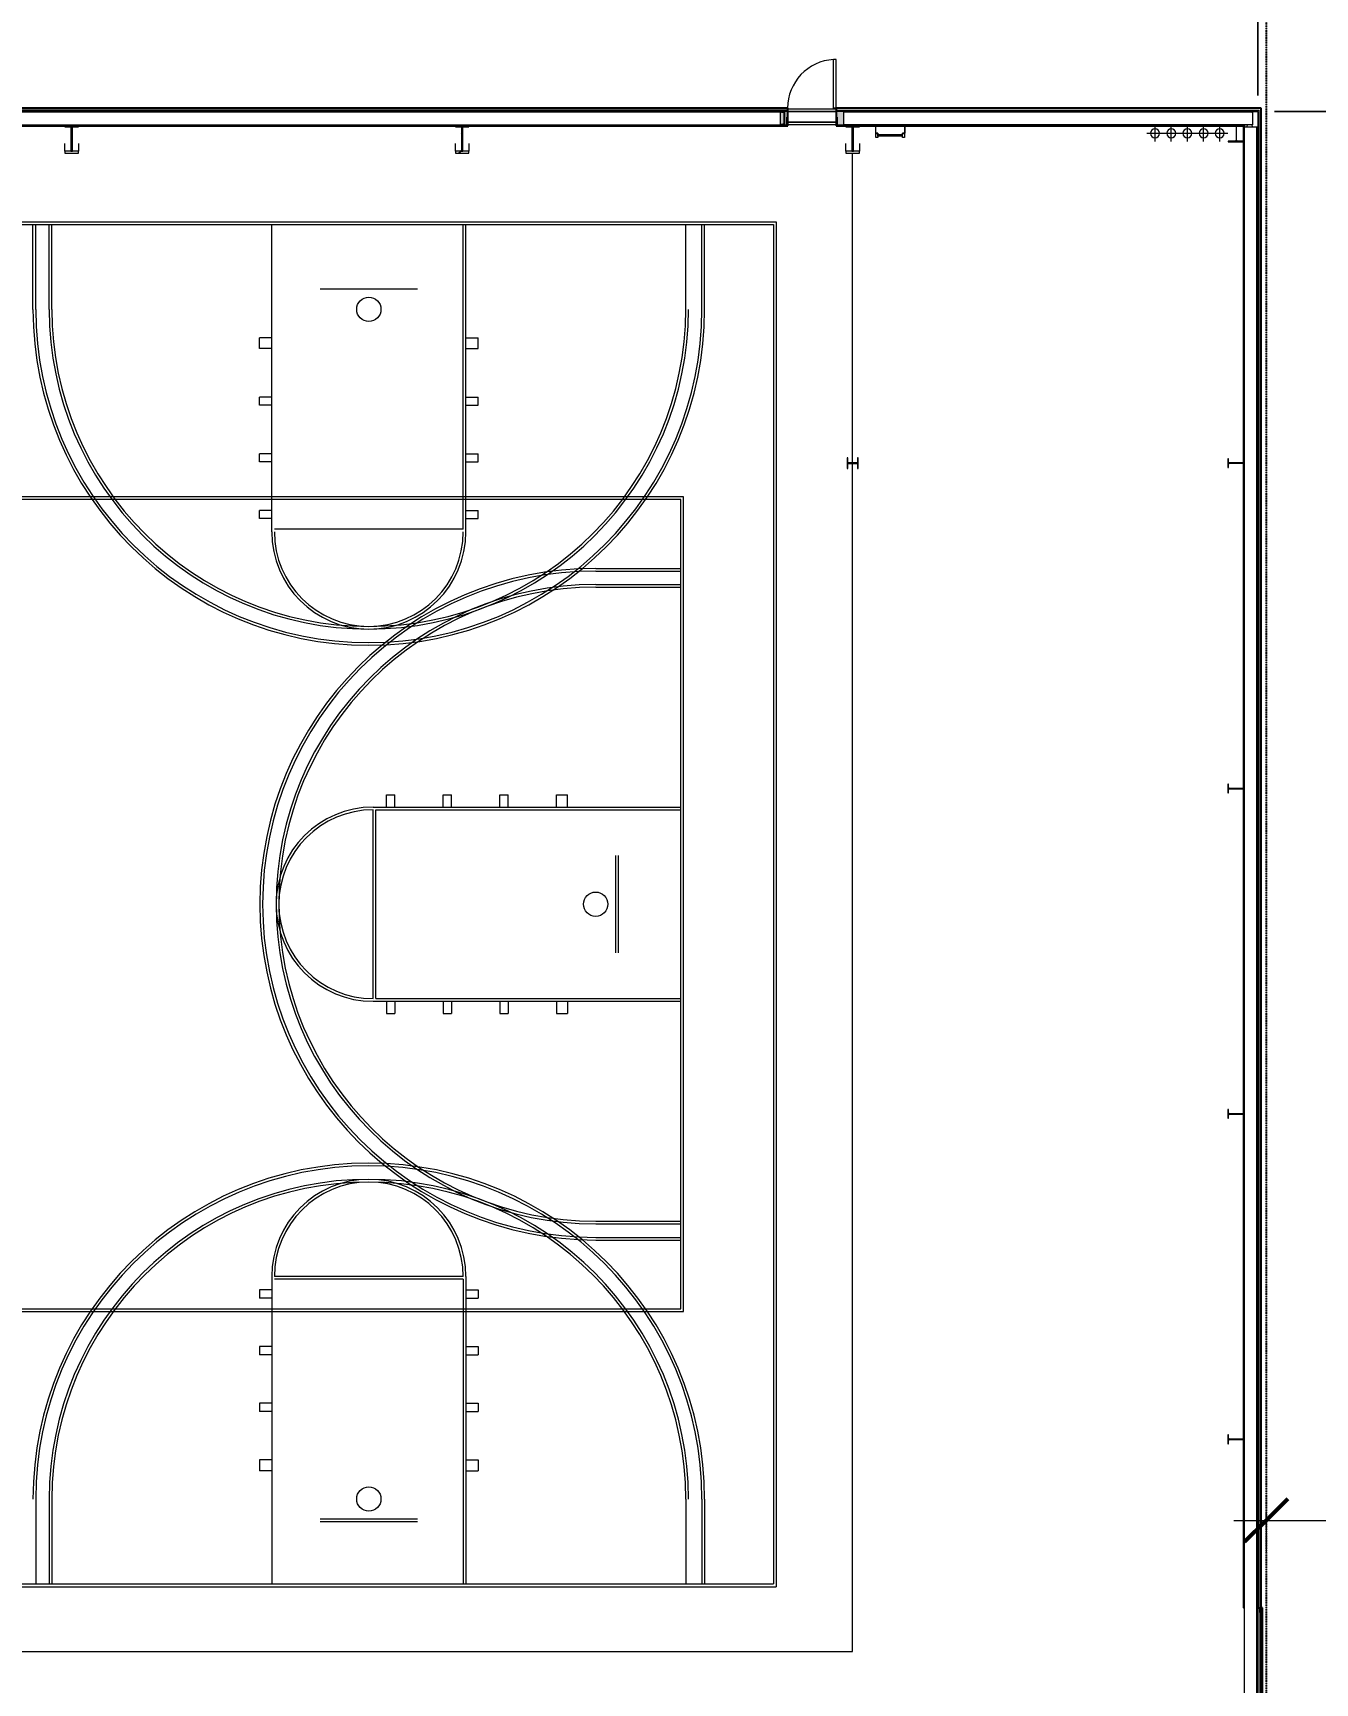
# Model space of a CAD drawing. Header units: inches. Extents: x 20008 to 27263, y -26025 to -19005.
# Drawn here: x 25373 to 26324, y -22289 to -21066 of the extents above; entities that cross this region are included whole.
import ezdxf

# ---------------------------------------------------------------- set-up
doc = ezdxf.new("R2010")
doc.units = ezdxf.units.IN
doc.header["$MEASUREMENT"] = 0
doc.linetypes.add('Hidden', pattern=[0.28125, 0.1875, -0.09375])
for name, color, linetype, lineweight in [('A-ANNO-DIMS', 211, 'Continuous', 9), ('A-ANNO-DIMS-256', 211, 'Continuous', 9), ('A-DOOR', 31, 'Continuous', 9), ('A-FLOR', 192, 'Continuous', 9), ('A-FLOR-OTLN', 90, 'Continuous', 9), ('A-GLAZ-CWMG', 51, 'Continuous', 9), ('A-PROP-SBCK', 71, 'Hidden', 25), ('A-WALL', 113, 'Continuous', 9), ('A-WALL-PATT', 111, 'Continuous', 25), ('E-POWR-CNTR', 130, 'Continuous', 9), ('E-POWR-RISE', 130, 'Continuous', 9), ('L-SITE-WALL', 31, 'Continuous', 9), ('Q-SPCQ', 91, 'Continuous', 9), ('S-BEAM', 12, 'Continuous', 9), ('S-COLS', 52, 'Continuous', 9)]:
    doc.layers.add(name, color=color, linetype=linetype, lineweight=lineweight)
doc.styles.add('Arial_2', font='arial.ttf', dxfattribs={"height": 23.60479})
doc.dimstyles.new('Linear_-_3_32__Arial_1', dxfattribs={"dimscale": 12, "dimtxt": 24, "dimasz": 2.666667, "dimexe": 2, "dimexo": 1.333333, "dimgap": 1.333333, "dimtad": 1, "dimdec": 4, "dimrnd": 0.0625, "dimzin": 1, "dimdsep": 46, "dimlunit": 4, "dimtxsty": 'Arial_2', "dimblk1": 'OBLIQUE', "dimblk2": 'OBLIQUE', "dimsah": 1, "dimcen": 0.09, "dimdle": 2, "dimazin": 0, "dimtfac": 1, "dimtdec": 4, "dimtix": 1, "dimtmove": 0, "dimatfit": 3, "dimfxl": 1, "dimtvp": 1, "dimtfill": 1, "dimfrac": 2, "dimtolj": 1, "dimtzin": 0, "dimarcsym": 2})
pattern_1 = [(0, (0, 0), (0, 32), []), (90, (0, 0), (-32, 2e-15), [])]
pattern_2 = [(161.57, (1.28, 1.28), (-10.24040374, -0.00056827), [0, -72.858, 8.09, 0]), (18.43, (-1.28, 1.28), (-10.24040374, 0.00056827), [0, -72.858, 8.09, 0]), (108.43, (1.28, 1.28), (5.1184649, -25.6019259), [24.282, -56.666]), (71.57, (-1.28, 1.28), (5.1184649, 25.6019259), [24.282, -56.666])]
pattern_3 = [(45, (0, 0), (-25.342707, 25.342707), []), (45, (0, 38.4), (-25.342707, 25.342707), [])]
pattern_4 = [(225, (25691.39, -22360.053), (25.342707, -25.342707), []), (225, (25691.39, -22398.453), (25.342707, -25.342707), [])]
pattern_5 = [(225, (25401.89, -22360.053), (25.342707, -25.342707), []), (225, (25401.89, -22398.453), (25.342707, -25.342707), [])]

# ---------------------------------------------------------------- blocks, each defined once
blk = doc.blocks.new('Struct_Xcel_Sports Complex_rvt-1-Site Plan - Phase 1')
at = {"layer": 'A-FLOR', "color": 7}
blk.add_line((25932.8, -21132.3), (25968.8, -21132.3), dxfattribs=at)
at = {"layer": 'L-SITE-WALL', "color": 7}
for p, q in [((25932.8, -21124.3), (25968.8, -21124.3)), ((25968.8, -21132.3), (25932.8, -21132.3))]:
    blk.add_line(p, q, dxfattribs=at)
blk = doc.blocks.new('Girt_Z - 10_D-1354023-Site Plan - Phase 1')
at = {"layer": 'S-BEAM'}
for p, q in [((25927.1, -21124.3), (23040.2, -21124.3)), ((25927.1, -21124.9), (23040.2, -21124.9)), ((25927.1, -21124.9), (23040.2, -21124.9)), ((25927.1, -21124.3), (25927.1, -21124.9)), ((25927.1, -21124.9), (25927.1, -21124.9)), ((25927.1, -21124.9), (25927.1, -21134.1)), ((23040.2, -21134.3), (25927.1, -21134.3)), ((25927.1, -21134.1), (25927.1, -21134.3))]:
    blk.add_line(p, q, dxfattribs=at)
blk = doc.blocks.new('Rectangular Mullion - Profile_Polycarbonate_right-1528483-Site Plan - Phase 1')
at = {"layer": 'A-GLAZ-CWMG', "lineweight": 13}
for p, q in [((0, 1.141125), (-3.622, 1.141125)), ((-3.622, 1.141125), (-3.622, 0.787125)), ((-3.622, 0.787125), (-3.372, 0.787125)), ((-3.5595, 0.849625), (-3.5595, 1.078625)), ((-3.5595, 1.078625), (-0.0625, 1.078625)), ((-3.372, 0.849625), (-3.5595, 0.849625)), ((-3.372, 0.787125), (-3.372, 0.849625)), ((-0.0625, 1.078625), (-0.0625, -0.922375)), ((0, -0.984875), (0, 1.141125)), ((-2.7715, -0.859875), (-2.834, -0.859875)), ((-2.834, -0.859875), (-2.834, -0.984875)), ((-2.834, -0.984875), (0, -0.984875)), ((-2.7715, -0.922375), (-2.7715, -0.859875)), ((-0.0625, -0.922375), (-2.7715, -0.922375))]:
    blk.add_line(p, q, dxfattribs=at)
blk = doc.blocks.new('columns and girder2 - one-1334686-Site Plan - Phase 1')
at = {"layer": 'S-BEAM'}
h = blk.add_hatch(dxfattribs=at)
h.set_pattern_fill('FP_16', color=256, style=0, pattern_type=2)
h.set_pattern_definition(pattern_4)
h.paths.add_polyline_path([(5, -1.2), (-5, -1.2), (-5, -2), (5, -2)], flags=0)
h.paths.add_polyline_path([(5, -17), (-5, -17), (-5, -18.5), (5, -18.5)], flags=0)
h.paths.add_polyline_path([(5, -1204.9), (-5, -1204.9), (-5, -1206.4), (5, -1206.4)], flags=0)
h.paths.add_polyline_path([(5, -1224.3), (-5, -1224.3), (-5, -1225), (5, -1225)], flags=0)
h = blk.add_hatch(dxfattribs=at)
h.set_pattern_fill('FP_16', color=256, style=0, pattern_type=2)
h.set_pattern_definition(pattern_4)
h.paths.add_polyline_path([(0.6, -2), (-0.6, -2), (-0.6, -17), (0.6, -17), (0.6, -14.3)], flags=0)
h.paths.add_polyline_path([(-0.6, -1206.4), (-0.6, -1224.3), (0.6, -1224.3), (0.6, -1206.4)], flags=0)
at = {"layer": 'S-BEAM', "lineweight": 15}
for p, q in [((5, -1204.9), (-5, -1204.9)), ((-5, -1204.9), (-5, -1206.4)), ((-5, -1206.4), (5, -1206.4)), ((0.6, -1206.4), (-0.6, -1206.4)), ((-0.6, -1206.4), (-0.6, -1224.3)), ((0.6, -1224.3), (0.6, -1206.4)), ((5, -1206.4), (5, -1204.9)), ((5, -1224.3), (-5, -1224.3)), ((-5, -1224.3), (-5, -1225)), ((-0.6, -1224.3), (0.6, -1224.3)), ((5, -1225), (5, -1224.3))]:
    blk.add_line(p, q, dxfattribs=at)
at = {"layer": 'S-BEAM'}
for p, q in [((-5, -1211.9), (-5, -1206.4)), ((5, -1206.4), (5, -1211.9))]:
    blk.add_line(p, q, dxfattribs=at)
blk = doc.blocks.new('columns and girder2 - one-V24-Site Plan - Phase 1')
at = {"layer": 'S-BEAM'}
h = blk.add_hatch(dxfattribs=at)
h.set_pattern_fill('FP_17', color=256, style=0, pattern_type=2)
h.set_pattern_definition(pattern_5)
h.paths.add_polyline_path([(5, -1.2), (-5, -1.2), (-5, -2), (5, -2)], flags=0)
h.paths.add_polyline_path([(-5, -17), (-5, -18.5), (5, -18.5), (5, -17)], flags=0)
h.paths.add_polyline_path([(-5, -1204.9), (-5, -1206.4), (5, -1206.4), (5, -1204.9)], flags=0)
h.paths.add_polyline_path([(5, -1224.3), (-5, -1224.3), (-5, -1225), (5, -1225)], flags=0)
h = blk.add_hatch(dxfattribs=at)
h.set_pattern_fill('FP_17', color=256, style=0, pattern_type=2)
h.set_pattern_definition(pattern_5)
h.paths.add_polyline_path([(0.6, -2), (-0.6, -2), (-0.6, -17), (0.6, -17), (0.6, -14.3)], flags=0)
h.paths.add_polyline_path([(-0.6, -1206.4), (-0.6, -1224.3), (0.6, -1224.3), (0.6, -1206.4)], flags=0)
at = {"layer": 'S-BEAM', "lineweight": 15}
for p, q in [((5, -1204.9), (-5, -1204.9)), ((-5, -1204.9), (-5, -1206.4)), ((-5, -1206.4), (5, -1206.4)), ((0.6, -1206.4), (-0.6, -1206.4)), ((-0.6, -1206.4), (-0.6, -1224.3)), ((0.6, -1224.3), (0.6, -1206.4)), ((5, -1206.4), (5, -1204.9)), ((5, -1224.3), (-5, -1224.3)), ((-5, -1224.3), (-5, -1225)), ((-0.6, -1224.3), (0.6, -1224.3)), ((5, -1225), (5, -1224.3))]:
    blk.add_line(p, q, dxfattribs=at)
at = {"layer": 'S-BEAM'}
for p, q in [((-5, -1211.9), (-5, -1206.4)), ((5, -1206.4), (5, -1211.9))]:
    blk.add_line(p, q, dxfattribs=at)
blk = doc.blocks.new('columns and girder2 - one-V33-Site Plan - Phase 1')
at = {"layer": 'S-BEAM'}
h = blk.add_hatch(dxfattribs=at)
h.set_pattern_fill('FP_26', color=256, style=0, pattern_type=2)
h.set_pattern_definition([(225, (25980.89, -22360.053), (25.342707, -25.342707), []), (225, (25980.89, -22398.453), (25.342707, -25.342707), [])])
h.paths.add_polyline_path([(5, -0.5), (-5, -0.5), (-5, -2), (5, -2)], flags=0)
h.paths.add_polyline_path([(5, -17), (-5, -17), (-5, -18.5), (5, -18.5)], flags=0)
h.paths.add_polyline_path([(-5, -1204.9), (-5, -1206.4), (5, -1206.4), (5, -1204.9)], flags=0)
h.paths.add_polyline_path([(-0.1, -1224.3), (-5, -1224.3), (-5, -1225), (5, -1225), (5, -1224.3), (0.6, -1224.3)], flags=0)
at = {"layer": 'S-BEAM', "lineweight": 15}
for p, q in [((5, -1204.9), (-5, -1204.9)), ((-5, -1204.9), (-5, -1206.4)), ((-5, -1206.4), (5, -1206.4)), ((0.6, -1206.4), (-0.6, -1206.4)), ((-0.6, -1206.4), (-0.6, -1224.3)), ((0.6, -1224.3), (0.6, -1206.4)), ((5, -1206.4), (5, -1204.9)), ((5, -1224.3), (-5, -1224.3)), ((-5, -1224.3), (-5, -1225)), ((-0.6, -1224.3), (0.6, -1224.3)), ((5, -1225), (5, -1224.3))]:
    blk.add_line(p, q, dxfattribs=at)
at = {"layer": 'S-BEAM'}
for p, q in [((-5, -1212), (-5, -1206.4)), ((5, -1206.4), (5, -1211.9))]:
    blk.add_line(p, q, dxfattribs=at)
blk = doc.blocks.new('Single-Flush - 36_ x 96_-1048073-Site Plan - Phase 1')
at = {"layer": 'A-DOOR', "lineweight": 13}
for p, q in [((16, 6.6), (16, 42.6)), ((18, 42.6), (16, 42.6)), ((18, 6.6), (18, 42.6)), ((18, 6.6), (16, 6.6))]:
    blk.add_line(p, q, dxfattribs=at)
at = {"layer": 'A-DOOR'}
blk.add_arc((18, 6.6), 36.1, 93.1789, 180, dxfattribs=at)
blk = doc.blocks.new('Girt_Z - 10_D-1501717-Site Plan - Phase 1')
at = {"layer": 'S-BEAM'}
for p, q in [((25974.4, -21124.9), (25974.4, -21124.3)), ((25974.4, -21124.3), (26277.3, -21124.3)), ((25974.4, -21134.3), (25974.4, -21124.9)), ((25974.4, -21124.9), (25974.4, -21124.9)), ((26277.3, -21124.9), (25974.4, -21124.9)), ((26277.3, -21124.9), (25974.4, -21124.9)), ((26277.3, -21124.3), (26277.3, -21124.9)), ((26277.3, -21124.9), (26277.3, -21124.9)), ((26277.3, -21124.9), (26277.3, -21134.3)), ((26277.3, -21134.3), (25974.4, -21134.3))]:
    blk.add_line(p, q, dxfattribs=at)
blk = doc.blocks.new('Girt_Z - 10_D-1236892-Site Plan - Phase 1')
at = {"layer": 'S-BEAM'}
for p, q in [((26271.4, -21135.6), (26280.7, -21135.6)), ((26271.4, -22359.6), (26271.4, -21135.6)), ((26280.7, -21135.6), (26280.8, -21135.6)), ((26280.7, -22359.6), (26280.7, -21135.6)), ((26280.8, -21135.6), (26281.4, -21135.6)), ((26280.8, -22359.6), (26280.8, -21135.6)), ((26281.4, -21135.6), (26281.4, -22359.6))]:
    blk.add_line(p, q, dxfattribs=at)
blk = doc.blocks.new('lad500 - Standard-1589027-Site Plan - Phase 1')
at = {"layer": 'Q-SPCQ'}
for p, q in [((26019.6, -21135.1), (25997.8, -21135.1)), ((25997.8, -21135.1), (25997.8, -21140.6)), ((25998, -21140.4), (25998, -21135.2)), ((25998, -21135.2), (26019.5, -21135.2)), ((26019.5, -21135.2), (26019.5, -21140.4)), ((26019.6, -21140.6), (26019.6, -21135.1)), ((25997.8, -21140.6), (25999.5, -21140.6)), ((25999.5, -21140.4), (25998, -21140.4)), ((25998.1, -21140.4), (25999.6, -21140.4)), ((25998.1, -21143.7), (25998.1, -21140.4)), ((25999.6, -21143.7), (25998.1, -21143.7)), ((25999.5, -21140.6), (25999.5, -21140.4)), ((25999.6, -21140.4), (25999.6, -21141.4)), ((25999.6, -21142.7), (25999.6, -21141.4)), ((25999.6, -21141.4), (26017.8, -21141.4)), ((26017.8, -21142.7), (25999.6, -21142.7)), ((25999.6, -21142.7), (25999.6, -21143.7)), ((26017.8, -21141.4), (26017.8, -21140.4)), ((26017.8, -21140.4), (26019.3, -21140.4)), ((26017.8, -21142.7), (26017.8, -21141.4)), ((26017.8, -21143.7), (26017.8, -21142.7)), ((26019.3, -21143.7), (26017.8, -21143.7)), ((26019.5, -21140.4), (26017.9, -21140.4)), ((26017.9, -21140.4), (26017.9, -21140.6)), ((26017.9, -21140.6), (26019.6, -21140.6)), ((26019.3, -21140.4), (26019.3, -21143.7))]:
    blk.add_line(p, q, dxfattribs=at)
blk = doc.blocks.new('DIMBLOCK53-Site Plan - Phase 1')
at = {"layer": 'A-ANNO-DIMS-256', "lineweight": 50, "transparency": 16777216}
for p, q in [((26287.5, -22168.9), (26303.5, -22152.9)), ((27007.5, -22168.9), (27023.5, -22152.9)), ((26287.5, -22168.9), (26271.5, -22184.9)), ((27007.5, -22168.9), (26991.5, -22184.9))]:
    blk.add_line(p, q, dxfattribs=at)
at = {"layer": 'A-ANNO-DIMS-256', "transparency": 16777216}
for p, q in [((26287.5, -22162.3), (26287.5, -22192.9)), ((26287.5, -22168.9), (26287.5, -22162.3)), ((27007.5, -22162.3), (27007.5, -22192.9)), ((27007.5, -22168.9), (27007.5, -22162.3)), ((26263.5, -22168.9), (27031.5, -22168.9))]:
    blk.add_line(p, q, dxfattribs=at)
at = {"layer": 'A-ANNO-DIMS-256', "color": 0, "transparency": 16777216, "attachment_point": 1, "line_spacing_factor": 0.938532, "style": 'Arial_2', "bg_fill": 3, "box_fill_scale": 1.25, "bg_fill_color": 0, "bg_fill_transparency": 0}
for s, insert, char_height, width in [('60\' - 0"', (26596.6, -22122.3), 23.6, 122.289), ('(UNLIMITED AREA SETBACK)', (26418.4, -22191.2), 23.605, 549.858)]:
    blk.add_mtext(s, dxfattribs=dict(at, insert=insert, char_height=char_height, width=width))
blk = doc.blocks.new('_Oblique')
at = {"color": 0, "linetype": 'ByBlock', "lineweight": -2}
blk.add_line((-0.5, -0.5), (0.5, 0.5), dxfattribs=at)
blk = doc.blocks.new('DIMBLOCK81-Site Plan - Phase 1')
at = {"layer": 'A-ANNO-DIMS-256', "transparency": 16777216}
for p, q in [((22781.4, -20883.6), (22781.4, -20384.3)), ((26281.4, -21112.4), (26281.4, -20384.3)), ((22781.4, -20408.3), (26281.4, -20408.3)), ((22781.4, -20408.3), (22781.4, -20883.6)), ((26281.4, -20408.3), (26281.4, -21112.4))]:
    blk.add_line(p, q, dxfattribs=at)
at = {"layer": 'A-ANNO-DIMS-256', "lineweight": 50, "transparency": 16777216}
for p, q in [((22781.4, -20408.3), (22797.4, -20392.3)), ((26281.4, -20408.3), (26297.4, -20392.3)), ((22781.4, -20408.3), (22765.4, -20424.3)), ((26281.4, -20408.3), (26265.4, -20424.3))]:
    blk.add_line(p, q, dxfattribs=at)
at = {"layer": 'A-ANNO-DIMS-256', "color": 0, "transparency": 16777216, "insert": (24471.4, -20361.7), "char_height": 23.6, "width": 144, "attachment_point": 1, "line_spacing_factor": 0.938532, "style": 'Arial_2', "bg_fill": 3, "box_fill_scale": 1.25, "bg_fill_color": 0, "bg_fill_transparency": 0}
blk.add_mtext('291\' - 8"', dxfattribs=at)
blk = doc.blocks.new('DIMBLOCK82-Site Plan - Phase 1')
at = {"layer": 'A-ANNO-DIMS-256', "transparency": 16777216}
for p, q in [((26281.4, -21112.4), (26281.4, -20384.3)), ((27007.5, -20401.7), (27007.5, -20432.3)), ((27007.5, -20408.3), (27007.5, -20401.7)), ((26281.4, -20408.3), (27031.5, -20408.3)), ((26281.4, -20408.3), (26281.4, -21112.4))]:
    blk.add_line(p, q, dxfattribs=at)
at = {"layer": 'A-ANNO-DIMS-256', "lineweight": 50, "transparency": 16777216}
for p, q in [((26281.4, -20408.3), (26297.4, -20392.3)), ((27007.5, -20408.3), (27023.5, -20392.3)), ((26281.4, -20408.3), (26265.4, -20424.3)), ((27007.5, -20408.3), (26991.5, -20424.3))]:
    blk.add_line(p, q, dxfattribs=at)
at = {"layer": 'A-ANNO-DIMS-256', "color": 0, "transparency": 16777216, "insert": (26566.2, -20361.7), "char_height": 23.605, "width": 187.865, "attachment_point": 1, "line_spacing_factor": 0.938532, "style": 'Arial_2', "bg_fill": 3, "box_fill_scale": 1.25, "bg_fill_color": 0, "bg_fill_transparency": 0}
blk.add_mtext('60\' - 6 1/8"', dxfattribs=at)
blk = doc.blocks.new('DIMBLOCK86-Site Plan - Phase 1')
at = {"layer": 'A-ANNO-DIMS-256', "lineweight": 50, "transparency": 16777216}
for p, q in [((27239, -21124.3), (27223, -21108.3)), ((27239, -21124.3), (27255, -21140.3)), ((27239, -22798.8), (27223, -22782.8)), ((27239, -22798.8), (27255, -22814.8))]:
    blk.add_line(p, q, dxfattribs=at)
at = {"layer": 'A-ANNO-DIMS-256', "transparency": 16777216}
for p, q in [((26293.6, -21124.3), (27263, -21124.3)), ((27239, -21124.3), (26293.6, -21124.3)), ((27239, -22822.8), (27239, -21124.3)), ((26300.9, -22798.8), (27263, -22798.8)), ((27239, -22798.8), (26300.9, -22798.8))]:
    blk.add_line(p, q, dxfattribs=at)
at = {"layer": 'A-ANNO-DIMS-256', "color": 0, "transparency": 16777216, "insert": (27192.3, -22048.9), "char_height": 23.605, "width": 209.575, "attachment_point": 1, "rotation": 90, "line_spacing_factor": 0.938532, "style": 'Arial_2', "bg_fill": 3, "box_fill_scale": 1.25, "bg_fill_color": 0, "bg_fill_transparency": 0}
blk.add_mtext('139\' - 6 1/2"', dxfattribs=at)
blk = doc.blocks.new('DIMBLOCK87-Site Plan - Phase 1')
at = {"layer": 'A-ANNO-DIMS-256', "transparency": 16777216}
for p, q in [((27239, -21124.3), (27239, -19174.2)), ((27023.5, -19198.2), (27263, -19198.2)), ((27239, -19198.2), (27023.5, -19198.2)), ((26293.6, -21124.3), (27263, -21124.3)), ((27239, -21124.3), (26293.6, -21124.3))]:
    blk.add_line(p, q, dxfattribs=at)
at = {"layer": 'A-ANNO-DIMS-256', "lineweight": 50, "transparency": 16777216}
for p, q in [((27239, -19198.2), (27223, -19182.2)), ((27239, -19198.2), (27255, -19214.2)), ((27239, -21124.3), (27223, -21108.3)), ((27239, -21124.3), (27255, -21140.3))]:
    blk.add_line(p, q, dxfattribs=at)
at = {"layer": 'A-ANNO-DIMS-256', "color": 0, "transparency": 16777216, "insert": (27192.3, -20248.6), "char_height": 23.605, "width": 209.575, "attachment_point": 1, "rotation": 90, "line_spacing_factor": 0.938532, "style": 'Arial_2', "bg_fill": 3, "box_fill_scale": 1.25, "bg_fill_color": 0, "bg_fill_transparency": 0}
blk.add_mtext('160\' - 6 1/8"', dxfattribs=at)

msp = doc.modelspace()

# ---------------------------------------------------------------- hatches: boundary and pattern name
at = {"layer": 'A-WALL-PATT', "lineweight": 9}
h = msp.add_hatch(dxfattribs=at)
h.set_pattern_fill('FP_10', color=256, style=0, pattern_type=2)
h.set_pattern_definition(pattern_2)
h.paths.add_polyline_path([(25969.515225, -21134.30281), (25974.405225, -21134.193437), (25974.405225, -21124.302812), (25968.765225, -21124.30281), (25968.765225, -21128.42781), (25969.515225, -21128.42781), (25969.515225, -21134.193437)], flags=0)
h.paths.add_polyline_path([(22781.390225, -21134.30281), (22791.390225, -21134.193435), (22791.390225, -21124.30281), (22781.390225, -21124.30281), (22781.390225, -21131.46281)], flags=0)
h.paths.add_polyline_path([(22928.765225, -21134.30281), (22928.765225, -21128.42781), (22929.515225, -21128.42781), (22929.515225, -21124.30281), (22919.765225, -21124.30281), (22919.765225, -21128.42781), (22920.515225, -21128.42781), (22920.515225, -21134.30281)], flags=0)
h.paths.add_polyline_path([(25932.015225, -21134.30281), (25932.015225, -21128.42781), (25932.765225, -21128.42781), (25932.765225, -21124.30281), (25927.125225, -21124.412185), (25927.125225, -21134.30281)], flags=0)
h.paths.add_polyline_path([(23038.265225, -21134.30281), (23040.155225, -21134.193435), (23040.155225, -21124.30281), (23037.515225, -21124.30281), (23037.515225, -21128.42781), (23038.265225, -21128.42781), (23038.265225, -21134.27769)], flags=0)
h.paths.add_polyline_path([(22847.015225, -21134.30281), (22847.015225, -21128.42781), (22847.765225, -21128.42781), (22847.765225, -21124.30281), (22842.125225, -21124.412185), (22842.125225, -21134.30281)], flags=0)
h = msp.add_hatch(dxfattribs=at)
h.set_pattern_fill('FP_12', color=256, style=0, pattern_type=2)
h.set_pattern_definition(pattern_1)
h.paths.add_polyline_path([(22782.390225, -21124.30281), (22847.765225, -21124.30281), (22847.765225, -21123.30281), (22782.390225, -21123.30281)], flags=0)
h.paths.add_polyline_path([(25980.265225, -21124.30281), (25981.015225, -21124.30281), (25981.015225, -21123.30281), (25968.765225, -21123.30281), (25968.765225, -21124.30281), (25974.405225, -21124.30281)], flags=0)
h.paths.add_polyline_path([(23037.515225, -21124.30281), (25932.765225, -21124.30281), (25932.765225, -21123.30281), (23037.515225, -21123.30281)], flags=0)
h.paths.add_polyline_path([(22919.765225, -21124.30281), (22929.515225, -21124.30281), (22929.515225, -21123.30281), (22919.765225, -21123.30281)], flags=0)
h = msp.add_hatch(dxfattribs=at)
h.set_pattern_fill('FP_12', color=256, style=0, pattern_type=2)
h.set_pattern_definition(pattern_1)
h.paths.add_polyline_path([(26282.390225, -21124.30281), (26282.390225, -21123.30281), (25981.015225, -21123.30281), (25981.015225, -21124.30281), (26281.390225, -21124.30281)], flags=0)
h = msp.add_hatch(dxfattribs=at)
h.set_pattern_fill('FP_10', color=256, style=0, pattern_type=2)
h.set_pattern_definition(pattern_2)
h.paths.add_polyline_path([(26281.390225, -21134.30281), (26281.390225, -21124.30281), (26277.265225, -21124.412187), (26277.265225, -21134.30281), (26279.947749, -21134.30281)], flags=0)
h = msp.add_hatch(dxfattribs=at)
h.set_pattern_fill('FP_12', color=256, style=0, pattern_type=2)
h.set_pattern_definition(pattern_1)
h.paths.add_polyline_path([(26281.390225, -22233.67781), (26282.390225, -22233.67781), (26282.390225, -21124.30281), (26281.390225, -21124.30281), (26281.390225, -22232.92781)], flags=0)
h = msp.add_hatch(dxfattribs=at)
h.set_pattern_fill('FP_10', color=256, style=0, pattern_type=2)
h.set_pattern_definition(pattern_2)
h.paths.add_polyline_path([(26281.28085, -21135.55281), (26281.390225, -21135.55281), (26281.390225, -21134.30281), (26271.390251, -21134.302812), (26271.4996, -21135.55281), (26281.269448, -21135.55281)], flags=0)
at = {"layer": 'A-WALL-PATT', "lineweight": 9, "transparency": 33554649}
msp.add_hatch(color=256, dxfattribs=at).paths.add_polyline_path([(26284.677625, -22372.17881), (26284.677625, -22233.74031), (26283.102825, -22233.74031), (26283.102825, -22372.17881)], flags=0)
at = {"layer": 'S-COLS'}
h = msp.add_hatch(dxfattribs=at)
h.set_pattern_fill('FP_8', color=256, style=0, pattern_type=2)
h.set_pattern_definition(pattern_3)
h.paths.add_polyline_path([(26259.390225, -21146.80281), (26271.390225, -21146.80281), (26271.390225, -21146.369217), (26266.226163, -21146.369217), (26265.737265, -21146.166708), (26265.534757, -21145.67781), (26265.534757, -21135.42781), (26265.737265, -21134.938912), (26266.226163, -21134.736404), (26271.390225, -21134.736404), (26271.390203, -21134.302812), (26259.390225, -21134.302812), (26259.390225, -21134.736404), (26264.554288, -21134.736404), (26265.043186, -21134.938912), (26265.245694, -21135.42781), (26265.245694, -21145.67781), (26265.043186, -21146.166708), (26264.554288, -21146.369217), (26259.390225, -21146.369217)], flags=0)
h = msp.add_hatch(dxfattribs=at)
h.set_pattern_fill('FP_8', color=256, style=0, pattern_type=2)
h.set_pattern_definition(pattern_3)
h.paths.add_polyline_path([(26259.570225, -21388.29781), (26259.570225, -21385.85031), (26259.770125, -21385.36771), (26260.252725, -21385.16781), (26270.327725, -21385.16781), (26270.810326, -21385.36771), (26271.010225, -21385.85031), (26271.010225, -21388.29781), (26271.390225, -21388.29781), (26271.390225, -21381.80781), (26271.010225, -21381.80781), (26271.010225, -21384.25531), (26270.810326, -21384.737911), (26270.327725, -21384.93781), (26260.252725, -21384.93781), (26259.770125, -21384.737911), (26259.570225, -21384.25531), (26259.570225, -21381.80781), (26259.190225, -21381.80781), (26259.190225, -21388.29781)], flags=0)
h = msp.add_hatch(dxfattribs=at)
h.set_pattern_fill('FP_8', color=256, style=0, pattern_type=2)
h.set_pattern_definition(pattern_3)
h.paths.add_polyline_path([(26259.570225, -21629.54781), (26259.570225, -21627.10031), (26259.770125, -21626.61771), (26260.252725, -21626.41781), (26270.327725, -21626.41781), (26270.810326, -21626.61771), (26271.010225, -21627.10031), (26271.010225, -21629.54781), (26271.390225, -21629.54781), (26271.390225, -21623.05781), (26271.010225, -21623.05781), (26271.010225, -21625.50531), (26270.810326, -21625.987911), (26270.327725, -21626.18781), (26260.252725, -21626.18781), (26259.770125, -21625.987911), (26259.570225, -21625.50531), (26259.570225, -21623.05781), (26259.190225, -21623.05781), (26259.190225, -21629.54781)], flags=0)
h = msp.add_hatch(dxfattribs=at)
h.set_pattern_fill('FP_8', color=256, style=0, pattern_type=2)
h.set_pattern_definition(pattern_3)
h.paths.add_polyline_path([(26259.570225, -22112.04781), (26259.570225, -22109.60031), (26259.770125, -22109.11771), (26260.252725, -22108.91781), (26270.327725, -22108.91781), (26270.810326, -22109.11771), (26271.010225, -22109.60031), (26271.010225, -22112.04781), (26271.390225, -22112.04781), (26271.390225, -22105.55781), (26271.010225, -22105.55781), (26271.010225, -22108.00531), (26270.810326, -22108.487911), (26270.327725, -22108.68781), (26260.252725, -22108.68781), (26259.770125, -22108.487911), (26259.570225, -22108.00531), (26259.570225, -22105.55781), (26259.190225, -22105.55781), (26259.190225, -22112.04781)], flags=0)

# ---------------------------------------------------------------- linework, layer by layer
at = {"layer": 'A-FLOR'}
for p, q in [((25968.765225, -21134.30281), (25932.765225, -21134.30281)), ((25980.890225, -21384.91031), (25980.890225, -21155.161686)), ((25980.890225, -22266.05281), (25980.890225, -21385.19531)), ((24603.390225, -22266.05281), (25980.890225, -22266.05281))]:
    msp.add_line(p, q, dxfattribs=at)
at = {"layer": 'A-FLOR-OTLN'}
for p, q in [((24654.611661, -21206.05281), (25924.16879, -21206.05281)), ((24656.611661, -21208.05281), (25922.16879, -21208.05281)), ((25373.16879, -21271.05281), (25373.16879, -21208.05281)), ((25375.16879, -21271.05281), (25375.16879, -21208.05281)), ((25385.16879, -21271.05281), (25385.16879, -21208.05281)), ((25387.16879, -21271.05281), (25387.16879, -21208.05281)), ((25550.16879, -21436.05281), (25550.16879, -21208.05281)), ((25692.16879, -21434.05281), (25692.16879, -21208.05281)), ((25694.16879, -21436.05281), (25694.16879, -21208.05281)), ((25857.16879, -21271.05281), (25857.16879, -21208.05281)), ((25869.16879, -21271.05281), (25869.16879, -21208.05281)), ((25871.16879, -21271.05281), (25871.16879, -21208.05281)), ((25922.16879, -21208.05281), (25922.16879, -22216.05281)), ((25924.16879, -21206.05281), (25924.16879, -22218.05281)), ((25658.16879, -21256.05281), (25586.16879, -21256.05281)), ((25550.16879, -21292.05281), (25541.16879, -21292.05281)), ((25541.16879, -21300.05281), (25541.16879, -21292.05281)), ((25694.16879, -21292.05281), (25703.16879, -21292.05281)), ((25703.16879, -21300.05281), (25703.16879, -21292.05281)), ((25550.16879, -21300.05281), (25541.16879, -21300.05281)), ((25694.16879, -21300.05281), (25703.16879, -21300.05281)), ((25550.16879, -21336.05281), (25541.16879, -21336.05281)), ((25541.16879, -21342.05281), (25541.16879, -21336.05281)), ((25550.16879, -21342.05281), (25541.16879, -21342.05281)), ((25694.16879, -21336.05281), (25703.16879, -21336.05281)), ((25694.16879, -21342.05281), (25703.16879, -21342.05281)), ((25703.16879, -21342.05281), (25703.16879, -21336.05281)), ((25550.16879, -21378.05281), (25541.16879, -21378.05281)), ((25541.16879, -21384.05281), (25541.16879, -21378.05281)), ((25694.16879, -21378.05281), (25703.16879, -21378.05281)), ((25703.16879, -21384.05281), (25703.16879, -21378.05281)), ((25550.16879, -21384.05281), (25541.16879, -21384.05281)), ((25694.16879, -21384.05281), (25703.16879, -21384.05281)), ((25855.390225, -21410.05281), (24723.390225, -21410.05281)), ((25853.390225, -21412.05281), (24725.390225, -21412.05281)), ((25550.16879, -21420.05281), (25541.16879, -21420.05281)), ((25541.16879, -21426.05281), (25541.16879, -21420.05281)), ((25694.16879, -21420.05281), (25703.16879, -21420.05281)), ((25703.16879, -21426.05281), (25703.16879, -21420.05281)), ((25853.390225, -22012.05281), (25853.390225, -21412.05281)), ((25855.390225, -22014.05281), (25855.390225, -21410.05281)), ((25550.16879, -21426.05281), (25541.16879, -21426.05281)), ((25694.16879, -21426.05281), (25703.16879, -21426.05281)), ((25692.16879, -21434.05281), (25552.16879, -21434.05281)), ((25790.390225, -21463.05281), (25853.390225, -21463.05281)), ((25790.390225, -21465.05281), (25853.390225, -21465.05281)), ((25790.390225, -21475.05281), (25853.390225, -21475.05281)), ((25790.390225, -21477.05281), (25853.390225, -21477.05281)), ((25625.390225, -21640.05281), (25853.390225, -21640.05281)), ((25635.390225, -21631.05281), (25641.390225, -21631.05281)), ((25635.390225, -21640.05281), (25635.390225, -21631.05281)), ((25641.390225, -21640.05281), (25641.390225, -21631.05281)), ((25677.390225, -21631.05281), (25683.390225, -21631.05281)), ((25677.390225, -21640.05281), (25677.390225, -21631.05281)), ((25683.390225, -21640.05281), (25683.390225, -21631.05281)), ((25719.390225, -21631.05281), (25725.390225, -21631.05281)), ((25719.390225, -21640.05281), (25719.390225, -21631.05281)), ((25725.390225, -21640.05281), (25725.390225, -21631.05281)), ((25761.390225, -21631.05281), (25769.390225, -21631.05281)), ((25761.390225, -21640.05281), (25761.390225, -21631.05281)), ((25769.390225, -21640.05281), (25769.390225, -21631.05281)), ((25625.390225, -21782.05281), (25625.390225, -21642.05281)), ((25627.390225, -21782.05281), (25627.390225, -21642.05281)), ((25627.390225, -21642.05281), (25853.390225, -21642.05281)), ((25805.390225, -21748.05281), (25805.390225, -21676.05281)), ((25807.390225, -21748.05281), (25807.390225, -21676.05281)), ((25625.390225, -21784.05281), (25853.390225, -21784.05281)), ((25627.390225, -21782.05281), (25853.390225, -21782.05281)), ((25635.390225, -21784.05281), (25635.390225, -21793.05281)), ((25641.390225, -21784.05281), (25641.390225, -21793.05281)), ((25677.390225, -21784.05281), (25677.390225, -21793.05281)), ((25683.390225, -21784.05281), (25683.390225, -21793.05281)), ((25719.390225, -21784.05281), (25719.390225, -21793.05281)), ((25725.390225, -21784.05281), (25725.390225, -21793.05281)), ((25761.390225, -21784.05281), (25761.390225, -21793.05281)), ((25769.390225, -21784.05281), (25769.390225, -21793.05281)), ((25635.390225, -21793.05281), (25641.390225, -21793.05281)), ((25677.390225, -21793.05281), (25683.390225, -21793.05281)), ((25719.390225, -21793.05281), (25725.390225, -21793.05281)), ((25761.390225, -21793.05281), (25769.390225, -21793.05281)), ((25790.390225, -21947.05281), (25853.390225, -21947.05281)), ((25790.390225, -21949.05281), (25853.390225, -21949.05281)), ((25790.390225, -21959.05281), (25853.390225, -21959.05281)), ((25790.390225, -21961.05281), (25853.390225, -21961.05281)), ((25550.16879, -21988.05281), (25550.16879, -22216.05281)), ((25692.16879, -21988.05281), (25552.16879, -21988.05281)), ((25692.16879, -21990.05281), (25552.16879, -21990.05281)), ((25692.16879, -21990.05281), (25692.16879, -22216.05281)), ((25694.16879, -21988.05281), (25694.16879, -22216.05281)), ((25541.16879, -21998.05281), (25541.16879, -22004.05281)), ((25550.16879, -21998.05281), (25541.16879, -21998.05281)), ((25550.16879, -22004.05281), (25541.16879, -22004.05281)), ((25694.16879, -21998.05281), (25703.16879, -21998.05281)), ((25694.16879, -22004.05281), (25703.16879, -22004.05281)), ((25703.16879, -21998.05281), (25703.16879, -22004.05281)), ((24723.390225, -22014.05281), (25855.390225, -22014.05281)), ((24725.390225, -22012.05281), (25853.390225, -22012.05281)), ((25541.16879, -22040.05281), (25541.16879, -22046.05281)), ((25550.16879, -22040.05281), (25541.16879, -22040.05281)), ((25694.16879, -22040.05281), (25703.16879, -22040.05281)), ((25703.16879, -22040.05281), (25703.16879, -22046.05281)), ((25550.16879, -22046.05281), (25541.16879, -22046.05281)), ((25694.16879, -22046.05281), (25703.16879, -22046.05281)), ((25541.16879, -22082.05281), (25541.16879, -22088.05281)), ((25550.16879, -22082.05281), (25541.16879, -22082.05281)), ((25550.16879, -22088.05281), (25541.16879, -22088.05281)), ((25694.16879, -22082.05281), (25703.16879, -22082.05281)), ((25694.16879, -22088.05281), (25703.16879, -22088.05281)), ((25703.16879, -22082.05281), (25703.16879, -22088.05281)), ((25541.16879, -22124.05281), (25541.16879, -22132.05281)), ((25550.16879, -22124.05281), (25541.16879, -22124.05281)), ((25694.16879, -22124.05281), (25703.16879, -22124.05281)), ((25703.16879, -22124.05281), (25703.16879, -22132.05281)), ((25550.16879, -22132.05281), (25541.16879, -22132.05281)), ((25694.16879, -22132.05281), (25703.16879, -22132.05281)), ((25375.16879, -22153.05281), (25375.16879, -22216.05281)), ((25385.16879, -22153.05281), (25385.16879, -22216.05281)), ((25387.16879, -22153.05281), (25387.16879, -22216.05281)), ((25857.16879, -22153.05281), (25857.16879, -22216.05281)), ((25869.16879, -22153.05281), (25869.16879, -22216.05281)), ((25871.16879, -22153.05281), (25871.16879, -22216.05281)), ((25658.16879, -22168.05281), (25586.16879, -22168.05281)), ((25658.16879, -22170.05281), (25586.16879, -22170.05281)), ((24654.611661, -22218.05281), (25924.16879, -22218.05281)), ((24656.611661, -22216.05281), (25922.16879, -22216.05281))]:
    msp.add_line(p, q, dxfattribs=at)
for centre in [(25622.16879, -21271.05281), (25790.390225, -21712.05281), (25622.16879, -22153.05281)]:
    msp.add_circle(centre, 9, dxfattribs=at)
for centre, radius, start, end in [((25622.16879, -21271.05281), 249, 180, 270), ((25622.16879, -21271.05281), 247, 180, 270), ((25622.16879, -21271.05281), 237, 180, 270), ((25622.16879, -21271.05281), 235, 180, 270), ((25622.16879, -21271.05281), 247, 270, 0), ((25622.16879, -21271.05281), 249, 270, 0), ((25622.16879, -21271.05281), 235, 270, 0), ((25622.16879, -21271.05281), 237, 270, 0), ((25622.16879, -21436.05281), 72, 180, 360), ((25622.16879, -21436.05281), 70, 180, 0), ((25790.390225, -21712.05281), 249, 90, 180), ((25790.390225, -21712.05281), 247, 90, 180), ((25790.390225, -21712.05281), 237, 90, 180), ((25790.390225, -21712.05281), 235, 90, 180), ((25625.390225, -21712.05281), 72, 90, 270), ((25625.390225, -21712.05281), 70, 90, 270), ((25790.390225, -21712.05281), 249, 180, 270), ((25790.390225, -21712.05281), 247, 180, 270), ((25790.390225, -21712.05281), 237, 180, 270), ((25790.390225, -21712.05281), 235, 180, 270), ((25622.16879, -22153.05281), 249, 90, 180), ((25622.16879, -22153.05281), 247, 90, 180), ((25622.16879, -22153.05281), 249, 0, 90), ((25622.16879, -22153.05281), 247, 0, 90), ((25622.16879, -22153.05281), 237, 90, 180), ((25622.16879, -22153.05281), 235, 90, 180), ((25622.16879, -21988.05281), 72, 0, 180), ((25622.16879, -21988.05281), 70, 360, 180), ((25622.16879, -22153.05281), 237, 0, 90), ((25622.16879, -22153.05281), 235, 0, 90)]:
    msp.add_arc(centre, radius, start, end, dxfattribs=at)
at = {"layer": 'A-PROP-SBCK'}
msp.add_line((26287.515225, -19438.180554), (26287.515225, -25779.864276), dxfattribs=at)
at = {"layer": 'A-WALL', "lineweight": 25}
for p, q in [((25932.765225, -21121.80281), (23037.515225, -21121.80281)), ((25932.765225, -21135.05281), (25932.765225, -21121.80281)), ((25968.765225, -21121.80281), (25968.765225, -21135.05281)), ((26283.890225, -21121.80281), (25968.765225, -21121.80281)), ((26283.890225, -22233.67781), (26283.890225, -21121.80281)), ((23037.515225, -21135.05281), (25932.765225, -21135.05281)), ((25968.765225, -21135.05281), (25997.765225, -21135.05281)), ((26019.640225, -21135.05281), (26270.640225, -21135.05281)), ((26270.640225, -21135.05281), (26270.640225, -22233.67781)), ((26270.640225, -22233.67781), (26271.390225, -22233.67781)), ((26281.390225, -22233.67781), (26283.890225, -22233.67781)), ((26283.102825, -22233.74031), (26283.102825, -22372.17881)), ((26284.677625, -22233.74031), (26283.102825, -22233.74031)), ((26284.677625, -22372.17881), (26284.677625, -22233.74031))]:
    msp.add_line(p, q, dxfattribs=at)
at = {"layer": 'A-WALL'}
for p, q in [((25932.765225, -21123.30281), (23037.515225, -21123.30281)), ((25932.765225, -21124.30281), (25927.125225, -21124.30281)), ((25968.765225, -21123.30281), (26282.390225, -21123.30281)), ((25974.405225, -21124.30281), (25968.765225, -21124.30281)), ((26277.265225, -21124.30281), (26281.390225, -21124.30281)), ((26281.390225, -21124.30281), (26281.390225, -21135.55281)), ((26282.390225, -22233.67781), (26282.390225, -21123.30281)), ((25927.125225, -21134.30281), (25932.015225, -21134.30281)), ((25932.015225, -21134.30281), (25932.015225, -21128.42781)), ((25932.765225, -21128.42781), (25932.015225, -21128.42781)), ((25969.515225, -21128.42781), (25968.765225, -21128.42781)), ((25969.515225, -21128.42781), (25969.515225, -21134.30281)), ((25969.515225, -21134.30281), (25974.405225, -21134.30281)), ((26271.390225, -21134.302812), (26271.390225, -21135.55281))]:
    msp.add_line(p, q, dxfattribs=at)
at = {"layer": 'E-POWR-CNTR'}
for p, q in [((26205.115774, -21146.479952), (26205.115774, -21134.479952)), ((26217.115774, -21146.479952), (26217.115774, -21134.479952)), ((26229.115774, -21146.479952), (26229.115774, -21134.479952)), ((26241.115774, -21146.479952), (26241.115774, -21134.479952)), ((26253.115774, -21146.479952), (26253.115774, -21134.479952)), ((26199.115774, -21140.479952), (26211.115774, -21140.479952)), ((26211.115774, -21140.479952), (26223.115774, -21140.479952)), ((26223.115774, -21140.479952), (26235.115774, -21140.479952)), ((26235.115774, -21140.479952), (26247.115774, -21140.479952)), ((26247.115774, -21140.479952), (26259.115774, -21140.479952))]:
    msp.add_line(p, q, dxfattribs=at)
at = {"layer": 'E-POWR-RISE'}
for centre, start, end in [((26205.115774, -21140.479952), 0, 180), ((26217.115774, -21140.479952), 0, 180), ((26229.115774, -21140.479952), 0, 180), ((26241.115774, -21140.479952), 0, 180), ((26253.115774, -21140.479952), 0, 180), ((26205.115774, -21140.479952), 180, 0), ((26217.115774, -21140.479952), 180, 0), ((26229.115774, -21140.479952), 180, 0), ((26241.115774, -21140.479952), 180, 0), ((26253.115774, -21140.479952), 180, 0)]:
    msp.add_arc(centre, 3.3125, start, end, dxfattribs=at)
at = {"layer": 'L-SITE-WALL'}
for p, q in [((25932.765225, -21122.30281), (25968.765225, -21122.30281)), ((25968.765225, -21124.30281), (25932.765225, -21124.30281))]:
    msp.add_line(p, q, dxfattribs=at)
at = {"layer": 'S-COLS', "lineweight": 15}
for p, q in [((25930.515225, -21124.30281), (25927.625225, -21124.30281)), ((25928.061225, -21124.73881), (25929.989225, -21125.044176)), ((25929.989225, -21125.044176), (25929.989225, -21133.561445)), ((25930.515225, -21134.30281), (25930.515225, -21124.30281)), ((25927.625225, -21134.30281), (25930.515225, -21134.30281)), ((25929.989225, -21133.561445), (25928.061225, -21133.86681)), ((26259.390225, -21134.302812), (26259.390225, -21134.736404)), ((26259.390225, -21134.736404), (26264.554288, -21134.736404)), ((26265.245694, -21135.42781), (26265.245694, -21145.67781)), ((26265.534757, -21145.67781), (26265.534757, -21135.42781)), ((26266.226163, -21134.736404), (26271.390225, -21134.736404)), ((26271.390225, -21134.736404), (26271.390225, -21134.302812)), ((26264.554288, -21146.369217), (26259.390225, -21146.369217)), ((26259.390225, -21146.369217), (26259.390225, -21146.80281)), ((26259.390225, -21146.80281), (26271.390225, -21146.80281)), ((26271.390225, -21146.369217), (26266.226163, -21146.369217)), ((25977.325225, -21381.05281), (25976.890225, -21381.05281)), ((25976.890225, -21381.05281), (25976.890225, -21389.05281)), ((25977.325225, -21384.22031), (25977.325225, -21381.05281)), ((25984.890225, -21381.05281), (25984.455225, -21381.05281)), ((25984.455225, -21381.05281), (25984.455225, -21384.22031)), ((25984.890225, -21389.05281), (25984.890225, -21381.05281)), ((26259.570225, -21381.80781), (26259.190225, -21381.80781)), ((26259.190225, -21381.80781), (26259.190225, -21388.29781)), ((26259.570225, -21384.25531), (26259.570225, -21381.80781)), ((26271.390225, -21381.80781), (26271.010225, -21381.80781)), ((26271.010225, -21381.80781), (26271.010225, -21384.25531)), ((25976.890225, -21389.05281), (25977.325225, -21389.05281)), ((25977.325225, -21389.05281), (25977.325225, -21385.88531)), ((25983.765225, -21384.91031), (25978.015225, -21384.91031)), ((25978.015225, -21385.19531), (25983.765225, -21385.19531)), ((25984.455225, -21385.88531), (25984.455225, -21389.05281)), ((25984.455225, -21389.05281), (25984.890225, -21389.05281)), ((26259.190225, -21388.29781), (26259.570225, -21388.29781)), ((26259.570225, -21388.29781), (26259.570225, -21385.85031)), ((26270.327725, -21384.93781), (26260.252725, -21384.93781)), ((26260.252725, -21385.16781), (26270.327725, -21385.16781)), ((26271.010225, -21385.85031), (26271.010225, -21388.29781)), ((26271.010225, -21388.29781), (26271.390225, -21388.29781)), ((26259.570225, -21623.05781), (26259.190225, -21623.05781)), ((26259.190225, -21623.05781), (26259.190225, -21629.54781)), ((26259.570225, -21625.50531), (26259.570225, -21623.05781)), ((26259.570225, -21629.54781), (26259.570225, -21627.10031)), ((26270.327725, -21626.18781), (26260.252725, -21626.18781)), ((26260.252725, -21626.41781), (26270.327725, -21626.41781)), ((26271.390225, -21623.05781), (26271.010225, -21623.05781)), ((26271.010225, -21623.05781), (26271.010225, -21625.50531)), ((26271.010225, -21627.10031), (26271.010225, -21629.54781)), ((26259.190225, -21629.54781), (26259.570225, -21629.54781)), ((26271.010225, -21629.54781), (26271.390225, -21629.54781)), ((26259.570225, -21864.30781), (26259.190225, -21864.30781)), ((26259.190225, -21864.30781), (26259.190225, -21870.79781)), ((26259.190225, -21870.79781), (26259.570225, -21870.79781)), ((26259.570225, -21866.75531), (26259.570225, -21864.30781)), ((26259.570225, -21870.79781), (26259.570225, -21868.35031)), ((26270.327725, -21867.43781), (26260.252725, -21867.43781)), ((26260.252725, -21867.66781), (26270.327725, -21867.66781)), ((26271.390225, -21864.30781), (26271.010225, -21864.30781)), ((26271.010225, -21864.30781), (26271.010225, -21866.75531)), ((26271.010225, -21868.35031), (26271.010225, -21870.79781)), ((26271.010225, -21870.79781), (26271.390225, -21870.79781)), ((26259.570225, -22105.55781), (26259.190225, -22105.55781)), ((26259.190225, -22105.55781), (26259.190225, -22112.04781)), ((26259.570225, -22108.00531), (26259.570225, -22105.55781)), ((26271.390225, -22105.55781), (26271.010225, -22105.55781)), ((26271.010225, -22105.55781), (26271.010225, -22108.00531)), ((26259.190225, -22112.04781), (26259.570225, -22112.04781)), ((26259.570225, -22112.04781), (26259.570225, -22109.60031)), ((26270.327725, -22108.68781), (26260.252725, -22108.68781)), ((26260.252725, -22108.91781), (26270.327725, -22108.91781)), ((26271.010225, -22109.60031), (26271.010225, -22112.04781)), ((26271.010225, -22112.04781), (26271.390225, -22112.04781))]:
    msp.add_line(p, q, dxfattribs=at)
for centre, radius, start, end in [((25928.061225, -21124.30281), 0.436, 180, 270), ((25928.061225, -21134.30281), 0.436, 90, 180), ((26264.554288, -21135.42781), 0.691406, 0, 90), ((26266.226163, -21135.42781), 0.691406, 90, 180), ((26264.554288, -21145.67781), 0.691406, 270, 0), ((26266.226163, -21145.67781), 0.691406, 180, 270), ((25978.015225, -21384.22031), 0.69, 180, 270), ((25978.015225, -21385.88531), 0.69, 90, 180), ((25983.765225, -21384.22031), 0.69, 270, 0), ((25983.765225, -21385.88531), 0.69, 0, 90), ((26260.252725, -21384.25531), 0.6825, 180, 270), ((26260.252725, -21385.85031), 0.6825, 90, 180), ((26270.327725, -21384.25531), 0.6825, 270, 0), ((26270.327725, -21385.85031), 0.6825, 0, 90), ((26260.252725, -21625.50531), 0.6825, 180, 270), ((26260.252725, -21627.10031), 0.6825, 90, 180), ((26270.327725, -21625.50531), 0.6825, 270, 0), ((26270.327725, -21627.10031), 0.6825, 0, 90), ((26260.252725, -21866.75531), 0.6825, 180, 270), ((26260.252725, -21868.35031), 0.6825, 90, 180), ((26270.327725, -21866.75531), 0.6825, 270, 0), ((26270.327725, -21868.35031), 0.6825, 0, 90), ((26260.252725, -22108.00531), 0.6825, 180, 270), ((26260.252725, -22109.60031), 0.6825, 90, 180), ((26270.327725, -22108.00531), 0.6825, 270, 0), ((26270.327725, -22109.60031), 0.6825, 0, 90)]:
    msp.add_arc(centre, radius, start, end, dxfattribs=at)

# ---------------------------------------------------------------- block references
at = {"layer": 'A-DOOR'}
msp.add_blockref('Single-Flush - 36_ x 96_-1048073-Site Plan - Phase 1', (25950.765225, -21128.42781), dxfattribs=at)
at = {"layer": 'A-GLAZ-CWMG', "rotation": 90.00000000000422}
msp.add_blockref('Rectangular Mullion - Profile_Polycarbonate_right-1528483-Site Plan - Phase 1', (26283.890225, -22233.67781), dxfattribs=at)
at = {"layer": 'Q-SPCQ'}
msp.add_blockref('lad500 - Standard-1589027-Site Plan - Phase 1', (0, 0), dxfattribs=at)
at = {"layer": 'S-BEAM'}
for name in ['Girt_Z - 10_D-1354023-Site Plan - Phase 1', 'Girt_Z - 10_D-1501717-Site Plan - Phase 1', 'Girt_Z - 10_D-1236892-Site Plan - Phase 1']:
    msp.add_blockref(name, (0, 0), dxfattribs=at)
at = {"layer": 'S-BEAM', "rotation": 180}
for name, p in [('columns and girder2 - one-V24-Site Plan - Phase 1', (25401.890225, -22360.05281)), ('columns and girder2 - one-1334686-Site Plan - Phase 1', (25691.390225, -22360.05281)), ('columns and girder2 - one-V33-Site Plan - Phase 1', (25980.890225, -22360.05281))]:
    msp.add_blockref(name, p, dxfattribs=at)

# ---------------------------------------------------------------- next in the draw order: dimensions: what is measured, and where the dimension line sits
at = {"layer": 'A-ANNO-DIMS'}
dim = msp.add_linear_dim(base=(26281.390225, -20408.348155), p1=(22781.390225, -20899.55281), p2=(26281.390225, -21128.42781), dimstyle='Linear_-_3_32__Arial_1', override={"dimpost": '<>', "dimfxl": 3507.475412}, dxfattribs=at)
dim.commit()
dim.dimension.update_dxf_attribs({"geometry": 'DIMBLOCK81-Site Plan - Phase 1', "text_midpoint": (24531.390225, -20380.296187)})
dim = msp.add_linear_dim(base=(27007.515225, -22168.877485), p1=(26287.515225, -22146.250068), p2=(27007.515225, -22146.250068), text='<>\\X(UNLIMITED AREA SETBACK)', dimstyle='Linear_-_3_32__Arial_1', override={"dimpost": '<>', "dimfxl": 720}, dxfattribs=at)
dim.commit()
dim.dimension.update_dxf_attribs({"geometry": 'DIMBLOCK53-Site Plan - Phase 1', "text_midpoint": (26647.515225, -22168.877485)})

# ---------------------------------------------------------------- next in the draw order: dimensions: what is measured, and where the dimension line sits
dim = msp.add_linear_dim(base=(27007.515225, -20408.348155), p1=(26281.390225, -21128.42781), p2=(27007.515225, -20385.720738), dimstyle='Linear_-_3_32__Arial_1', override={"dimpost": '<>', "dimfxl": 1038.687302}, dxfattribs=at)
dim.commit()
dim.dimension.update_dxf_attribs({"geometry": 'DIMBLOCK82-Site Plan - Phase 1', "text_midpoint": (26644.452725, -20380.143223)})

# ---------------------------------------------------------------- next in the draw order: dimensions: what is measured, and where the dimension line sits
dim = msp.add_linear_dim(base=(27238.962752, -21124.30281), p1=(26284.890225, -22798.80281), p2=(26277.640225, -21124.30281), angle=90, dimstyle='Linear_-_3_32__Arial_1', override={"dimpost": '<>', "dimfxl": 1674.515695}, dxfattribs=at)
dim.commit()
dim.dimension.update_dxf_attribs({"geometry": 'DIMBLOCK86-Site Plan - Phase 1', "text_midpoint": (27210.749769, -21961.55281)})

# ---------------------------------------------------------------- next in the draw order: dimensions: what is measured, and where the dimension line sits
dim = msp.add_linear_dim(base=(27238.962752, -19198.180554), p1=(26277.640225, -21124.30281), p2=(27007.515225, -19198.180554), angle=90, dimstyle='Linear_-_3_32__Arial_1', override={"dimpost": '<>', "dimfxl": 2059.772915}, dxfattribs=at)
dim.commit()
dim.dimension.update_dxf_attribs({"geometry": 'DIMBLOCK87-Site Plan - Phase 1', "text_midpoint": (27210.75782, -20161.241682)})

# ---------------------------------------------------------------- next in the draw order: block references
at = {"lineweight": 5}
msp.add_blockref('Struct_Xcel_Sports Complex_rvt-1-Site Plan - Phase 1', (0, 0), dxfattribs=at)

doc.saveas('drawing.dxf')
